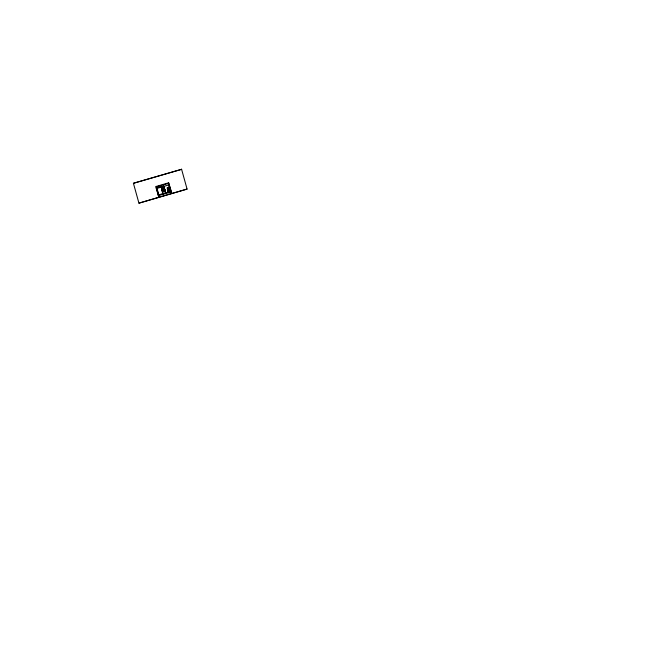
<?xml version="1.0" encoding="UTF-8"?>
<svg xmlns="http://www.w3.org/2000/svg" width="666" height="666" viewBox="0 0 666 666"><rect width="100%" height="100%" fill="white"/><g stroke="black" fill="none" stroke-linecap="round" stroke-linejoin="round"><path stroke-width="1" d="M133.416 183.283L181.61 169.322L133.416 183.283L138.936 203.155L187.079 189.077L181.56 169.206M168.631 182.809L171.778 193.398L168.631 182.809L155.719 186.588L158.866 197.178L156.344 188.045L160.315 186.88M160.989 185.564L162.737 193.573L158.608 195.021L156.36 186.921L160.989 185.564L162.154 188.42L164.219 187.82L163.603 186.355L161.538 186.963M161.671 189.727L162.72 191.059L161.139 185.523L168.257 183.441L170.371 190.301M161.488 186.796L163.744 186.13L165.218 190.667L164.36 189.094L161.863 189.827L163.087 194.072M156.36 186.921L156.985 188.378L161.755 186.98M162.646 186.721L168.881 184.898M164.36 187.596L163.162 188.028L162.687 186.913M162.254 189.552L164.319 188.953L163.603 186.355M164.935 190.409L162.87 191.017L161.53 187.279L163.694 186.53L164.177 187.679M161.863 189.827L162.479 191.284L164.977 190.551M165.218 190.667L164.61 189.752L166.009 193.548M165.526 191.791L164.927 190.884M162.945 193.748L165.443 193.023L164.36 189.094M165.634 192.965L170.504 191.542L171.12 192.998M158.25 195.712L171.162 191.941M167.241 187.887L169.547 187.312L167.241 187.887L168.498 192.807L168.04 191.217L170.379 190.726M169.622 187.645L167.324 188.22L169.589 187.562M167.441 188.644L169.705 187.979M168.989 188.287L167.407 188.553L169.738 188.062M169.788 188.311L167.482 188.886L169.747 188.228M167.599 189.311L169.863 188.644M169.947 188.977L167.641 189.552L169.905 188.894M170.021 189.311L167.724 189.885L170.063 189.394M170.105 189.644L167.874 190.393M168.631 190.168L170.063 189.56M167.915 190.643L170.18 189.976M167.999 190.976L170.296 190.393M170.346 190.643L168.115 191.392M187.079 189.077L138.936 203.155M169.897 188.728L167.632 189.394M170.221 190.06L167.957 190.726M161.139 185.523L161.771 187.038M169.514 187.229L170.762 192.149L168.257 183.441M163.744 186.13L165.817 193.606M162.479 191.284L163.295 194.231M156.985 188.378L158.974 195.579"/></g></svg>
